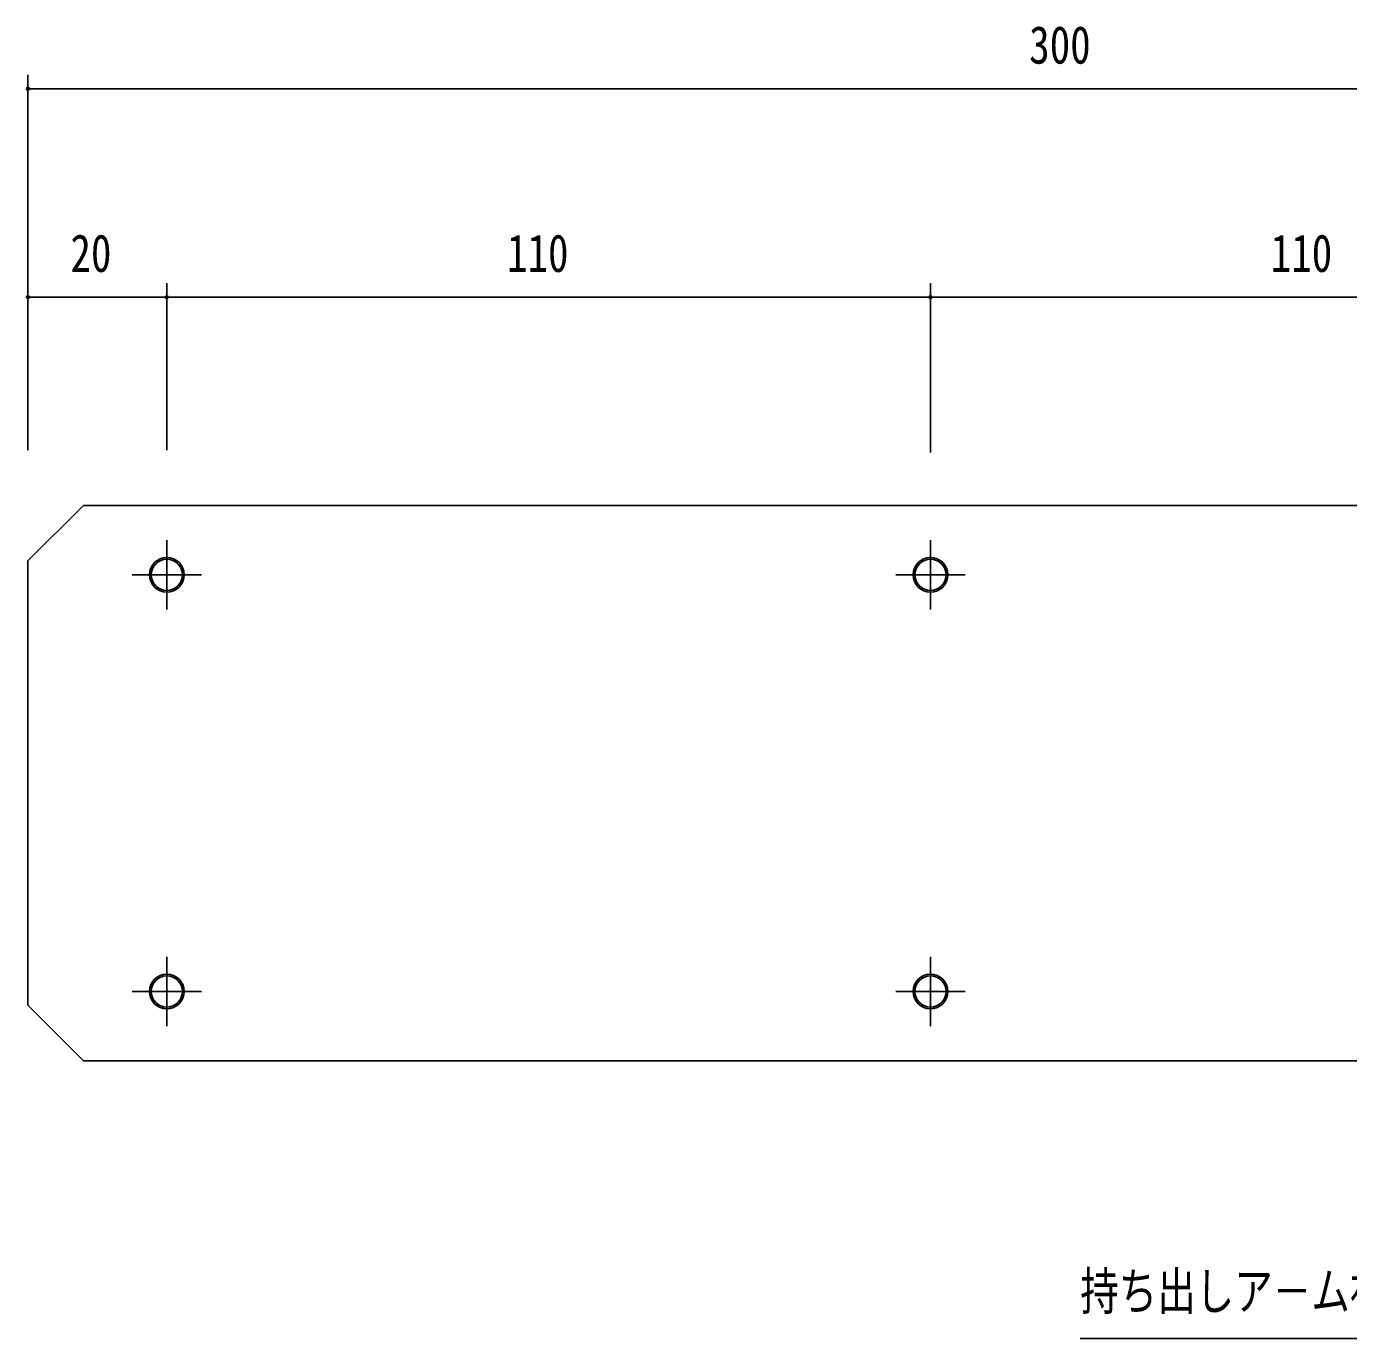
# Model space of a CAD drawing. Units: millimetres, scale not verified. Extents: x -693 to 693, y -1120 to 1122.
# Drawn here: x -75.3 to 115.1, y -456.9 to -268 of the extents above; entities that cross this region are included whole.
import ezdxf
from ezdxf.enums import TextEntityAlignment as Align

# ---------------------------------------------------------------- set-up
doc = ezdxf.new("R2010")
doc.units = ezdxf.units.MM
doc.header["$LTSCALE"] = 4
doc.layers.add('0-2_YKK_13', color=4, linetype='Continuous')
doc.layers.add('0-3_YKK_D', color=6, linetype='Continuous')
doc.styles.add('ＭＳ ゴシック', font='')
doc.styles.get('ＭＳ ゴシック').set_extended_font_data('MS Gothic')

msp = doc.modelspace()

# ---------------------------------------------------------------- linework, layer by layer
at = {"layer": '0-2_YKK_13'}
for p, q in [((-67.1, -336.933), (-75.1, -344.933)), ((224.9, -336.933), (-67.1, -336.933)), ((-55.1, -351.933), (-55.1, -341.933)), ((54.9, -351.933), (54.9, -341.933)), ((-75.1, -344.933), (-75.1, -408.933)), ((-60.1, -346.933), (-50.1, -346.933)), ((49.9, -346.933), (59.9, -346.933)), ((-55.1, -411.933), (-55.1, -401.933)), ((54.9, -411.933), (54.9, -401.933)), ((-60.1, -406.933), (-50.1, -406.933)), ((49.9, -406.933), (59.9, -406.933)), ((-67.1, -416.933), (-75.1, -408.933)), ((224.9, -416.933), (-67.1, -416.933))]:
    msp.add_line(p, q, dxfattribs=at)
for centre, radius in [((-55.1, -346.933), 2.5), ((54.9, -346.933), 2.5), ((-55.1, -346.933), 2.25), ((54.9, -346.933), 2.25), ((-55.1, -406.933), 2.5), ((-55.1, -406.933), 2.25), ((54.9, -406.933), 2.5), ((54.9, -406.933), 2.25)]:
    msp.add_circle(centre, radius, dxfattribs=at)
at = {"layer": '0-3_YKK_D'}
for p, q in [((-75.1, -328.973), (-75.1, -274.933)), ((224.9, -276.933), (-75.1, -276.933)), ((-75.1, -328.973), (-75.1, -304.933)), ((-55.1, -328.986), (-55.1, -304.933)), ((-55.1, -328.986), (-55.1, -304.933)), ((54.9, -329.311), (54.9, -304.933)), ((54.9, -329.311), (54.9, -304.933)), ((-75.1, -306.933), (-55.1, -306.933)), ((54.9, -306.933), (-55.1, -306.933)), ((164.9, -306.933), (54.9, -306.933)), ((164.472, -456.933), (76.472, -456.933))]:
    msp.add_line(p, q, dxfattribs=at)
for centre, start, end in [((-75.1, -276.933), 0, 180), ((-75.1, -276.933), 180, 0), ((-75.1, -306.933), 0, 180), ((-75.1, -306.933), 180, 0), ((-55.1, -306.933), 0, 180), ((-55.1, -306.933), 0, 180), ((-55.1, -306.933), 180, 0), ((-55.1, -306.933), 180, 0), ((54.9, -306.933), 0, 180), ((54.9, -306.933), 0, 180), ((54.9, -306.933), 180, 0), ((54.9, -306.933), 180, 0)]:
    msp.add_arc(centre, 0.212, start, end, dxfattribs=at)

# ---------------------------------------------------------------- texts
at = {"layer": '0-3_YKK_D', "style": 'ＭＳ ゴシック'}
for s, width, p in [('300', 0.8, (69.119, -274.933)), ('20', 0.8, (-68.974, -304.933)), ('110', 0.8, (-6.091, -304.933)), ('110', 0.8, (103.909, -304.933)), ('持ち出しア－ム補強金具', 0.75, (76.472, -454.433))]:
    msp.add_text(s, height=5.422, dxfattribs=dict(at, width=width)).set_placement(p, align=Align.BOTTOM_LEFT)

doc.saveas('drawing.dxf')
